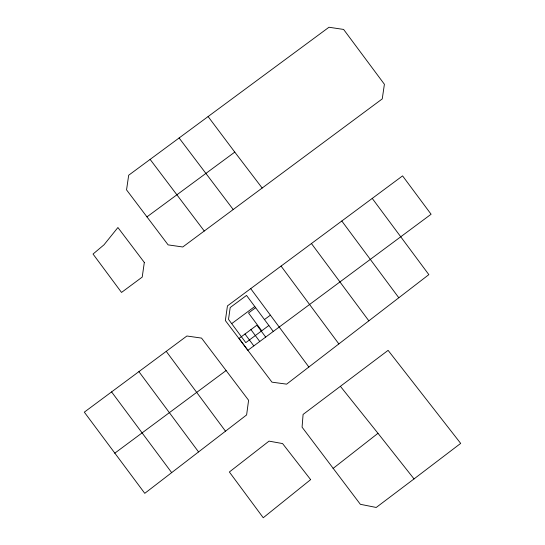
<?xml version="1.0" encoding="UTF-8"?>
<svg xmlns="http://www.w3.org/2000/svg" width="545" height="545" viewBox="0 0 545 545"><rect width="100%" height="100%" fill="white"/><g stroke="black" fill="none" stroke-linecap="round" stroke-linejoin="round"><path stroke-width="0.82" d="M333.05 468.468L377.985 433.302L414.03 478.919L460.682 443.392L388.101 350.36L303.088 414.432L302.073 427.171L360.354 504.302L376.227 507.463L414.03 478.919M171.675 472.631L246.613 414.929L248.595 400.262L201.548 338.098L186.908 335.999L84.318 412.149L144.766 493.334L171.675 472.631L111.582 391.896M372.242 198.421L428.847 274.632L286.629 384.143L271.962 382.161L225.351 320.535L227.449 305.895L402.585 175.885L431.095 214.246L247.886 350.312L239.057 338.418L256.865 325.202L265.681 337.076M204.266 231.012L182.766 246.98L168.126 244.882L126.549 189.878L128.674 175.238L328.976 27.25L343.616 29.437L384.402 84.271L382.243 98.904L204.266 231.012L150.113 159.385M231.686 323.641L254.767 306.515M255.646 307.7L248.52 312.987L261.743 330.801M264.454 319.568L270.395 315.167M268.869 325.508L245.788 342.635L228.512 319.356L230.201 307.53L246.531 295.417L273.27 331.442M226.121 370.539L114.716 453.229M262.172 188.045L234.786 152.109L146.952 216.876M340.557 386.521L377.985 433.302M233.219 209.539L179.101 137.974M208.108 116.562L234.786 152.109M398.804 297.761L341.81 221.018M368.842 320.828L311.44 243.554M338.854 343.922L281.07 266.089M166.232 351.348L225.501 431.197M138.907 371.635L198.557 451.928M250.7 288.625L308.865 367.023M250.932 329.609L259.74 341.483M244.991 334.01L253.806 345.884M144.323 262.452L142.218 277.092L121.521 292.44L93.038 254.052L104.013 244.794L117.911 227.524L144.323 262.452M310.636 479.627L263.242 517.75L229.37 471.99L269.026 441.13L282.576 443.569L310.636 479.627"/></g></svg>
